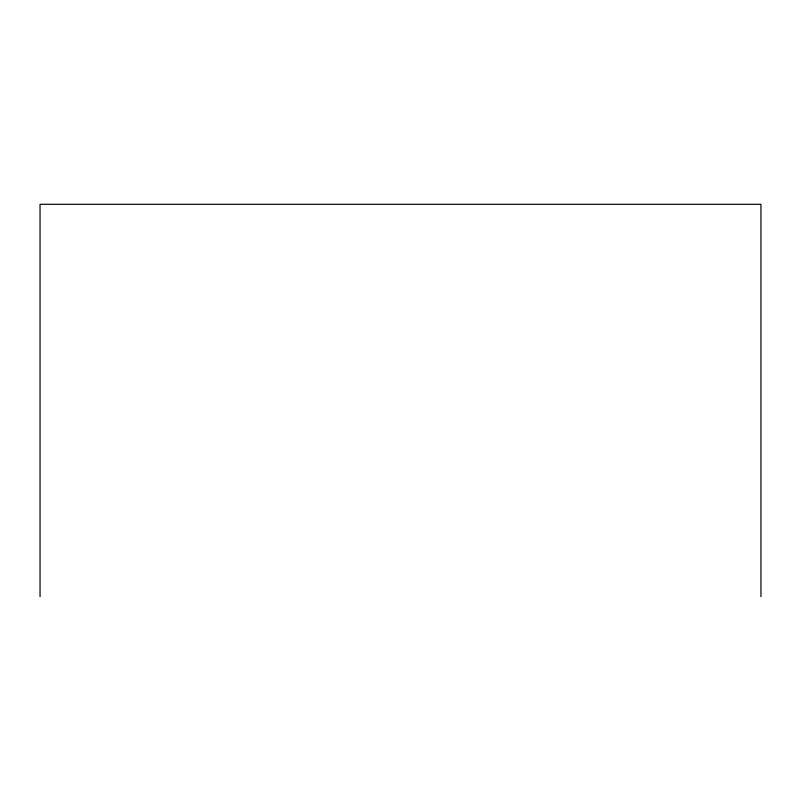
<?xml version="1.0" encoding="UTF-8"?>
<svg xmlns="http://www.w3.org/2000/svg" width="801" height="801" viewBox="0 0 801 801"><rect width="100%" height="100%" fill="white"/><g stroke="black" fill="none" stroke-linecap="round" stroke-linejoin="round"><path stroke-width="1.2" d="M760.95 596.705L760.95 204.295L40.05 204.295L40.05 596.705"/></g></svg>
